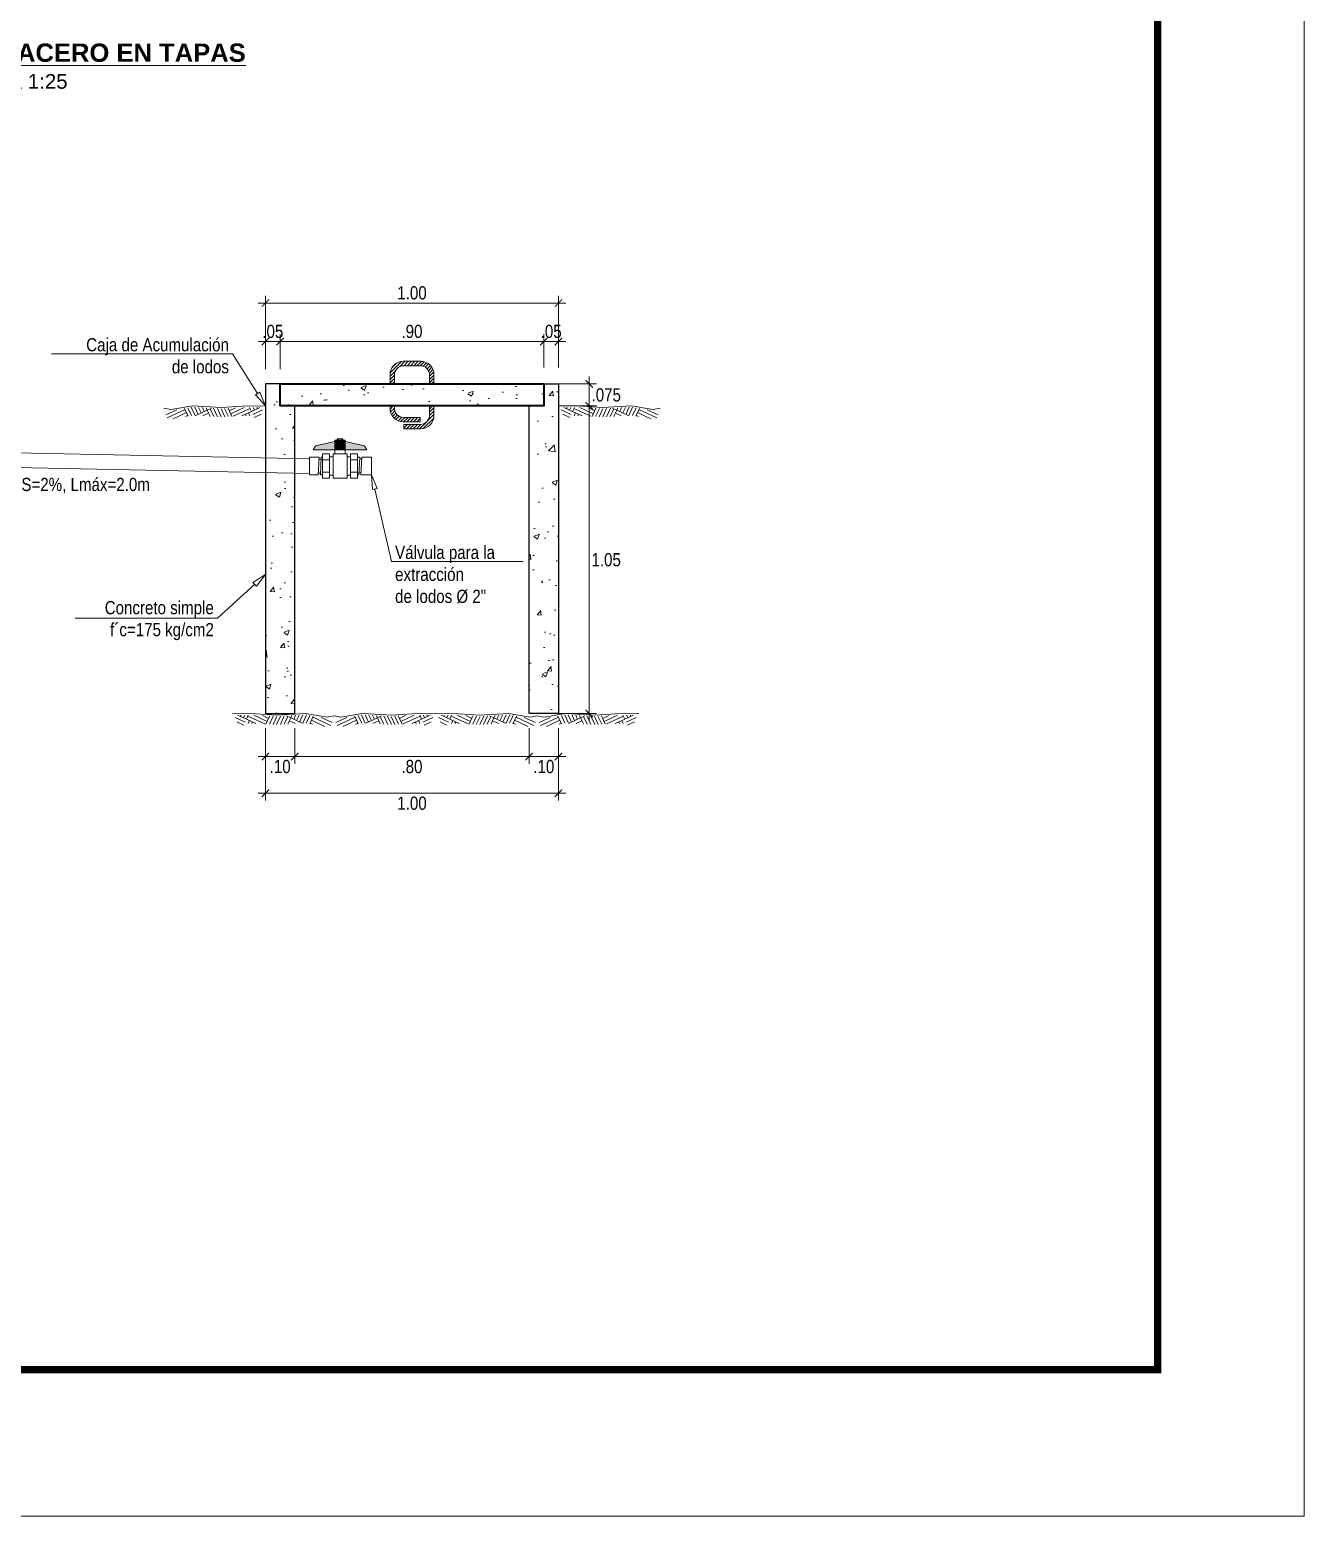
# Model space of a CAD drawing. Header units: metres. Extents: x 0 to 1935, y 0 to 1529.
# Drawn here: x 1924.35 to 1928.7, y 1475.1 to 1480.17 of the extents above; entities that cross this region are included whole.
import ezdxf
from ezdxf import colors
from ezdxf.entities.mleader import LeaderData, LeaderLine
from ezdxf.math import Vec2, Vec3

# ---------------------------------------------------------------- set-up
doc = ezdxf.new("R2010")
doc.units = ezdxf.units.M
doc.header["$LTSCALE"] = 0.005
for name, color, linetype, lineweight in [('-Achurado', 251, 'Continuous', 5), ('-Acotado', 251, 'Continuous', 5), ('-Corte', 7, 'Continuous', 35), ('-Cuadro', 7, 'Continuous', 20), ('-Terreno', 26, 'Continuous', 5), ('-Textos', 7, 'Continuous', 20), ('-Tub. Desague', 20, 'Continuous', 20), ('-Vista', 148, 'Continuous', 9), ('P-DETAILS', 7, 'Continuous', 18), ('VALVULA', 154, 'Continuous', 20)]:
    doc.layers.add(name, color=color, linetype=linetype, lineweight=lineweight)
doc.styles.add('-Arial Narrow', font='ARIALN.TTF')
doc.dimstyles.new('Esc 1_25', dxfattribs={"dimscale": 0.025, "dimtxt": 1.8, "dimasz": 1, "dimexe": 1, "dimexo": 2, "dimgap": 0.45, "dimtad": 2, "dimtih": 1, "dimtoh": 1, "dimzin": 4, "dimdsep": 46, "dimtxsty": '-Arial Narrow', "dimblk": 'ARCHTICK', "dimcen": 1, "dimdle": 1, "dimclrd": 256, "dimclre": 256, "dimclrt": 7, "dimadec": 0, "dimazin": 0, "dimtfac": 1, "dimtix": 1, "dimtmove": 1, "dimatfit": 2, "dimldrblk": 'ARCHTICK', "dimfxl": 1, "dimtolj": 2, "dimlwd": 5, "dimlwe": 0, "dimarcsym": 0})

# ---------------------------------------------------------------- blocks, each defined once
blk = doc.blocks.new('Hoja A2 1 en 1000')
at = {"layer": '-Cuadro', "color": 0}
blk.add_lwpolyline([(594, 0), (594, 420.04), (0, 420.04), (0, 0)], close=True, dxfattribs=at)
at = {"layer": '-Cuadro', "color": 0, "const_width": 1}
blk.add_lwpolyline([(20, 20), (574, 20), (574, 400.04), (20, 400.04)], close=True, dxfattribs=at)
blk = doc.blocks.new('*U378')
at = {"layer": '-Terreno'}
for p, q in [((0.0434, -0.0287), (0.0097, -0.013)), ((0.0386, -0.0389), (0.0152, -0.028)), ((0.0481, -0.0185), (0.0188, -0.0049)), ((0.0277, -0.009), (0.0296, -0.005)), ((0.0379, -0.0138), (0.042, -0.0051)), ((0.0481, -0.0185), (0.0543, -0.0052)), ((0.0806, -0.0337), (0.0481, -0.0185)), ((0.1108, -0.0354), (0.0529, -0.0083)), ((0.0536, -0.0333), (0.0583, -0.0233)), ((0.066, -0.0335), (0.0685, -0.028)), ((0.1188, -0.0267), (0.0732, -0.0054)), ((0.0783, -0.0336), (0.0787, -0.0328)), ((0.1236, -0.0165), (0.1027, -0.0067)), ((0.1147, -0.0356), (0.1275, -0.0081)), ((0.1268, -0.0362), (0.1396, -0.0088)), ((0.1388, -0.0369), (0.1517, -0.0094)), ((0.1509, -0.0376), (0.1644, -0.0087)), ((0.1637, -0.0369), (0.1772, -0.008)), ((0.1764, -0.0362), (0.1888, -0.0096)), ((0.199, -0.0144), (0.1843, -0.0076)), ((0.1892, -0.0354), (0.199, -0.0144)), ((0.1907, -0.0354), (0.1895, -0.0348)), ((0.2144, -0.034), (0.1942, -0.0246)), ((0.199, -0.0144), (0.2027, -0.0065)), ((0.2381, -0.0326), (0.199, -0.0144)), ((0.2092, -0.0192), (0.2154, -0.0058)), ((0.2194, -0.0239), (0.2282, -0.005)), ((0.2296, -0.0287), (0.241, -0.0043)), ((0.2402, -0.0325), (0.2532, -0.0046)), ((0.2524, -0.033), (0.2647, -0.0066)), ((0.2639, -0.035), (0.2762, -0.0085)), ((0.2731, -0.0365), (0.2649, -0.0327)), ((0.3152, -0.0438), (0.2697, -0.0225)), ((0.3356, -0.0409), (0.2744, -0.0123)), ((0.3404, -0.0307), (0.3026, -0.0131))]:
    blk.add_line(p, q, dxfattribs=at)
blk.add_lwpolyline([(0, 0), (0, 0), (0.0801, -0.0008), (0.1514, -0.0048), (0.2491, 0.0009), (0.3236, -0.0119), (0.3469, -0.0071)], dxfattribs=at)
blk = doc.blocks.new('valvula extractor de lodo lateral')
at = {"layer": 'P-DETAILS', "linetype": 'Continuous', "lineweight": 5}
h = blk.add_hatch(color=1, dxfattribs=at)
h.dxf.hatch_style = 1
h.paths.add_polyline_path([(0.0864, 0.0838), (0.0212, 0.0684), (0.0124, 0.0557), (0.0864, 0.0557)])
h = blk.add_hatch(color=1, dxfattribs=at)
h.dxf.hatch_style = 1
h.paths.add_polyline_path([(0.1224, 0.0838), (0.1224, 0.0881), (0.0864, 0.0881), (0.0864, 0.0557), (0.1224, 0.0557)])
h = blk.add_hatch(color=1, dxfattribs=at)
h.dxf.hatch_style = 1
h.paths.add_polyline_path([(0.1876, 0.0684), (0.1224, 0.0838), (0.1224, 0.0557), (0.1964, 0.0557)])
at = {"layer": 'P-DETAILS', "color": 1, "linetype": 'Continuous'}
for points in [[(0.0124, 0.0557), (0.0212, 0.0684), (0.0864, 0.0838)], [(0.0124, 0.0557), (0.0864, 0.0557)], [(0.1224, 0.042), (0.1224, 0.0881), (0.0864, 0.0881), (0.0864, 0.042)], [(0.0864, 0.0557), (0.1224, 0.0557)], [(0.1144, 0.0926), (0.0944, 0.0926)], [(0.0944, 0.0926), (0.0944, 0.0881)], [(0.0984, 0.0881), (0.0984, 0.0926)], [(0.1104, 0.0881), (0.1104, 0.0926)], [(0.1144, 0.0924), (0.1144, 0.0881)], [(0.1964, 0.0557), (0.1876, 0.0684), (0.1224, 0.0838)], [(0.1964, 0.0557), (0.1224, 0.0557)]]:
    blk.add_lwpolyline(points, dxfattribs=at)
at = {"layer": 'VALVULA'}
for p, q in [((0.0399, 0.0238), (0.0327, 0.0238)), ((0.0684, 0.021), (0.0444, 0.021)), ((0.0684, 0.0315), (0.0804, 0.0315)), ((0.1404, 0.0315), (0.1284, 0.0315)), ((0.1404, 0.021), (0.1644, 0.021)), ((0.1713, 0.0241), (0.1785, 0.0241)), ((0.0375, -0.0242), (0.0303, -0.0242)), ((0.0684, -0.021), (0.0444, -0.021)), ((0.0684, -0.0315), (0.0804, -0.0315)), ((0.1404, -0.0315), (0.1284, -0.0315)), ((0.1404, -0.021), (0.1644, -0.021)), ((0.1689, -0.0238), (0.1761, -0.0238))]:
    blk.add_line(p, q, dxfattribs=at)
for points in [[(0, 0.03), (0, -0.03), (0.03, -0.03), (0.033, 0.03)], [(0.0684, 0.042), (0.0684, -0.042), (0.0444, -0.042), (0.0444, 0.042)], [(0.1284, 0.042), (0.1284, -0.042), (0.0804, -0.042), (0.0804, 0.042)], [(0.1404, -0.042), (0.1404, 0.042), (0.1644, 0.042), (0.1644, -0.042)], [(0.2118, -0.0301), (0.2118, 0.0299), (0.1788, 0.0299), (0.1758, -0.0301)]]:
    blk.add_lwpolyline(points, close=True, dxfattribs=at)
for points in [[(0.0444, 0.0298), (0.0402, 0.0298), (0.0372, -0.0302), (0.0444, -0.0302)], [(0.1644, -0.0299), (0.1686, -0.0299), (0.1716, 0.0301), (0.1644, 0.0301)]]:
    blk.add_lwpolyline(points, dxfattribs=at)
blk = doc.blocks.new('*U376')
at = {"layer": '-Terreno'}
for p, q in [((-0.3404, -0.0307), (-0.3026, -0.0131)), ((-0.3356, -0.0409), (-0.2744, -0.0123)), ((-0.3152, -0.0438), (-0.2697, -0.0225)), ((-0.2639, -0.035), (-0.2762, -0.0085)), ((-0.2731, -0.0365), (-0.2649, -0.0327)), ((-0.2524, -0.033), (-0.2647, -0.0066)), ((-0.2402, -0.0325), (-0.2532, -0.0046)), ((-0.2296, -0.0287), (-0.241, -0.0043)), ((-0.2381, -0.0326), (-0.199, -0.0144)), ((-0.2194, -0.0239), (-0.2282, -0.005)), ((-0.2092, -0.0192), (-0.2154, -0.0058)), ((-0.2144, -0.034), (-0.1942, -0.0246)), ((-0.199, -0.0144), (-0.2027, -0.0065)), ((-0.199, -0.0144), (-0.1843, -0.0076)), ((-0.1892, -0.0354), (-0.199, -0.0144)), ((-0.1907, -0.0354), (-0.1895, -0.0348)), ((-0.1764, -0.0362), (-0.1888, -0.0096)), ((-0.1637, -0.0369), (-0.1772, -0.008)), ((-0.1509, -0.0376), (-0.1644, -0.0087)), ((-0.1388, -0.0369), (-0.1517, -0.0094)), ((-0.1268, -0.0362), (-0.1396, -0.0088)), ((-0.1147, -0.0356), (-0.1275, -0.0081)), ((-0.1236, -0.0165), (-0.1027, -0.0067)), ((-0.1188, -0.0267), (-0.0732, -0.0054)), ((-0.1108, -0.0354), (-0.0529, -0.0083)), ((-0.0806, -0.0337), (-0.0481, -0.0185)), ((-0.0783, -0.0336), (-0.0787, -0.0328)), ((-0.066, -0.0335), (-0.0685, -0.028)), ((-0.0536, -0.0333), (-0.0583, -0.0233)), ((-0.0481, -0.0185), (-0.0543, -0.0052)), ((-0.0481, -0.0185), (-0.0188, -0.0049)), ((-0.0434, -0.0287), (-0.0097, -0.013)), ((-0.0379, -0.0138), (-0.042, -0.0051)), ((-0.0386, -0.0389), (-0.0152, -0.028)), ((-0.0277, -0.009), (-0.0296, -0.005))]:
    blk.add_line(p, q, dxfattribs=at)
blk.add_lwpolyline([(0, 0), (0, 0), (-0.0801, -0.0008), (-0.1514, -0.0048), (-0.2491, 0.0009), (-0.3236, -0.0119), (-0.3469, -0.0071)], dxfattribs=at)
blk = doc.blocks.new('Asa de fierro corrugado')
at = {"layer": '-Vista'}
h = blk.add_hatch(dxfattribs=at)
h.set_pattern_fill('ANSI31', color=256, scale=0.0025)
h.set_pattern_definition([(45, (-1549.186777, -1467.416816), (-0.005612660076, 0.005612660076), [])])
h.paths.add_polyline_path([(0.06, 0.0302), (0.06, 0), (0.075, 0), (0.075, 0.0323, 0.414214), (0.03, 0.0773), (-0.03, 0.0773, 0.414214), (-0.075, 0.0323), (-0.075, 0), (-0.06, 0), (-0.06, 0.0302, -0.414214), (-0.0279, 0.0623), (0.0279, 0.0623, -0.414214)])
h.paths.add_polyline_path([(0.075, -0.1081), (0.075, -0.075), (0.06, -0.075), (0.06, -0.106, -0.414214), (0.0279, -0.1381), (-0.0279, -0.1381), (-0.0279, -0.1531), (0.03, -0.1531, 0.414214)])
h.paths.add_polyline_path([(-0.06, -0.0822), (-0.06, -0.075), (-0.075, -0.075), (-0.075, -0.0842, 0.414214), (-0.03, -0.1292), (0.0279, -0.1292), (0.0279, -0.1142), (-0.0279, -0.1142, -0.414214)])
for p, q in [((0.03, 0.0773), (-0.03, 0.0773)), ((-0.0279, 0.0623), (0.0279, 0.0623)), ((-0.075, 0.0323), (-0.075, 0)), ((-0.06, 0), (-0.06, 0.0302)), ((0.06, 0.0302), (0.06, 0)), ((0.075, 0), (0.075, 0.0323)), ((-0.075, 0), (-0.06, 0)), ((0.06, 0), (0.075, 0)), ((-0.075, -0.075), (-0.06, -0.075)), ((-0.025, -0.0756), (-0.0244, -0.075)), ((0.075, -0.075), (0.06, -0.075))]:
    blk.add_line(p, q, dxfattribs=at)
for points in [[(-0.06, -0.075), (-0.06, -0.0822, 0.414214), (-0.0279, -0.1142), (0.0279, -0.1142), (0.0279, -0.1292), (-0.03, -0.1292, -0.414214), (-0.075, -0.0842), (-0.075, -0.075)], [(0.06, -0.075), (0.06, -0.106, -0.414214), (0.0279, -0.1381), (-0.0279, -0.1381), (-0.0279, -0.1531), (0.03, -0.1531, 0.414214), (0.075, -0.1081), (0.075, -0.075)]]:
    blk.add_lwpolyline(points, format="xyb", dxfattribs=at)
for centre, radius, start, end in [((-0.03, 0.0323), 0.045, 90, 180), ((-0.0279, 0.0302), 0.0321, 90, 180), ((0.0279, 0.0302), 0.0321, 360, 90), ((0.03, 0.0323), 0.045, 360, 90)]:
    blk.add_arc(centre, radius, start, end, dxfattribs=at)
blk = doc.blocks.new('_ClosedBlank')
at = {"color": 0, "linetype": 'ByBlock', "lineweight": -2}
for p, q in [((-1, 0.17), (0, 0)), ((-1, 0.17), (-1, -0.17)), ((0, 0), (-1, -0.17))]:
    blk.add_line(p, q, dxfattribs=at)
blk = doc.blocks.new('*U372')
at = {"layer": '-Terreno'}
for p, q in [((0.0434, -0.0287), (0.0097, -0.013)), ((0.0386, -0.0389), (0.0152, -0.028)), ((0.0481, -0.0185), (0.0188, -0.0049)), ((0.0277, -0.009), (0.0296, -0.005)), ((0.0379, -0.0138), (0.042, -0.0051)), ((0.0481, -0.0185), (0.0543, -0.0052)), ((0.0806, -0.0337), (0.0481, -0.0185)), ((0.1108, -0.0354), (0.0529, -0.0083)), ((0.0536, -0.0333), (0.0583, -0.0233)), ((0.066, -0.0335), (0.0685, -0.028)), ((0.1188, -0.0267), (0.0732, -0.0054)), ((0.0783, -0.0336), (0.0787, -0.0328)), ((0.1236, -0.0165), (0.1027, -0.0067)), ((0.1147, -0.0356), (0.1275, -0.0081)), ((0.1268, -0.0362), (0.1396, -0.0088)), ((0.1388, -0.0369), (0.1517, -0.0094)), ((0.1509, -0.0376), (0.1644, -0.0087)), ((0.1637, -0.0369), (0.1772, -0.008)), ((0.1764, -0.0362), (0.1888, -0.0096)), ((0.199, -0.0144), (0.1843, -0.0076)), ((0.1892, -0.0354), (0.199, -0.0144)), ((0.1907, -0.0354), (0.1895, -0.0348)), ((0.2144, -0.034), (0.1942, -0.0246)), ((0.199, -0.0144), (0.2027, -0.0065)), ((0.2381, -0.0326), (0.199, -0.0144)), ((0.2092, -0.0192), (0.2154, -0.0058)), ((0.2194, -0.0239), (0.2282, -0.005)), ((0.2296, -0.0287), (0.241, -0.0043)), ((0.2402, -0.0325), (0.2532, -0.0046)), ((0.2524, -0.033), (0.2647, -0.0066)), ((0.2639, -0.035), (0.2762, -0.0085)), ((0.2731, -0.0365), (0.2649, -0.0327)), ((0.3152, -0.0438), (0.2697, -0.0225)), ((0.3356, -0.0409), (0.2744, -0.0123)), ((0.3404, -0.0307), (0.3026, -0.0131))]:
    blk.add_line(p, q, dxfattribs=at)
blk.add_lwpolyline([(0, 0), (0, 0), (0.0801, -0.0008), (0.1514, -0.0048), (0.2491, 0.0009), (0.3236, -0.0119), (0.3469, -0.0071)], dxfattribs=at)
blk = doc.blocks.new('*U373')
at = {"layer": '-Terreno'}
for p, q in [((0.0434, -0.0287), (0.0097, -0.013)), ((0.0386, -0.0389), (0.0152, -0.028)), ((0.0481, -0.0185), (0.0188, -0.0049)), ((0.0277, -0.009), (0.0296, -0.005)), ((0.0379, -0.0138), (0.042, -0.0051)), ((0.0481, -0.0185), (0.0543, -0.0052)), ((0.0806, -0.0337), (0.0481, -0.0185)), ((0.1108, -0.0354), (0.0529, -0.0083)), ((0.0536, -0.0333), (0.0583, -0.0233)), ((0.066, -0.0335), (0.0685, -0.028)), ((0.1188, -0.0267), (0.0732, -0.0054)), ((0.0783, -0.0336), (0.0787, -0.0328)), ((0.1236, -0.0165), (0.1027, -0.0067)), ((0.1147, -0.0356), (0.1275, -0.0081)), ((0.1268, -0.0362), (0.1396, -0.0088)), ((0.1388, -0.0369), (0.1517, -0.0094)), ((0.1509, -0.0376), (0.1644, -0.0087)), ((0.1637, -0.0369), (0.1772, -0.008)), ((0.1764, -0.0362), (0.1888, -0.0096)), ((0.199, -0.0144), (0.1843, -0.0076)), ((0.1892, -0.0354), (0.199, -0.0144)), ((0.1907, -0.0354), (0.1895, -0.0348)), ((0.2144, -0.034), (0.1942, -0.0246)), ((0.199, -0.0144), (0.2027, -0.0065)), ((0.2381, -0.0326), (0.199, -0.0144)), ((0.2092, -0.0192), (0.2154, -0.0058)), ((0.2194, -0.0239), (0.2282, -0.005)), ((0.2296, -0.0287), (0.241, -0.0043)), ((0.2402, -0.0325), (0.2532, -0.0046)), ((0.2524, -0.033), (0.2647, -0.0066)), ((0.2639, -0.035), (0.2762, -0.0085)), ((0.2731, -0.0365), (0.2649, -0.0327)), ((0.3152, -0.0438), (0.2697, -0.0225)), ((0.3356, -0.0409), (0.2744, -0.0123)), ((0.3404, -0.0307), (0.3026, -0.0131))]:
    blk.add_line(p, q, dxfattribs=at)
blk.add_lwpolyline([(0, 0), (0, 0), (0.0801, -0.0008), (0.1514, -0.0048), (0.2491, 0.0009), (0.3236, -0.0119), (0.3469, -0.0071)], dxfattribs=at)
blk = doc.blocks.new('*U374')
at = {"layer": '-Terreno'}
for p, q in [((0.0434, -0.0287), (0.0097, -0.013)), ((0.0386, -0.0389), (0.0152, -0.028)), ((0.0481, -0.0185), (0.0188, -0.0049)), ((0.0277, -0.009), (0.0296, -0.005)), ((0.0379, -0.0138), (0.042, -0.0051)), ((0.0481, -0.0185), (0.0543, -0.0052)), ((0.0806, -0.0337), (0.0481, -0.0185)), ((0.1108, -0.0354), (0.0529, -0.0083)), ((0.0536, -0.0333), (0.0583, -0.0233)), ((0.066, -0.0335), (0.0685, -0.028)), ((0.1188, -0.0267), (0.0732, -0.0054)), ((0.0783, -0.0336), (0.0787, -0.0328)), ((0.1236, -0.0165), (0.1027, -0.0067)), ((0.1147, -0.0356), (0.1275, -0.0081)), ((0.1268, -0.0362), (0.1396, -0.0088)), ((0.1388, -0.0369), (0.1517, -0.0094)), ((0.1509, -0.0376), (0.1644, -0.0087)), ((0.1637, -0.0369), (0.1772, -0.008)), ((0.1764, -0.0362), (0.1888, -0.0096)), ((0.199, -0.0144), (0.1843, -0.0076)), ((0.1892, -0.0354), (0.199, -0.0144)), ((0.1907, -0.0354), (0.1895, -0.0348)), ((0.2144, -0.034), (0.1942, -0.0246)), ((0.199, -0.0144), (0.2027, -0.0065)), ((0.2381, -0.0326), (0.199, -0.0144)), ((0.2092, -0.0192), (0.2154, -0.0058)), ((0.2194, -0.0239), (0.2282, -0.005)), ((0.2296, -0.0287), (0.241, -0.0043)), ((0.2402, -0.0325), (0.2532, -0.0046)), ((0.2524, -0.033), (0.2647, -0.0066)), ((0.2639, -0.035), (0.2762, -0.0085)), ((0.2731, -0.0365), (0.2649, -0.0327)), ((0.3152, -0.0438), (0.2697, -0.0225)), ((0.3356, -0.0409), (0.2744, -0.0123)), ((0.3404, -0.0307), (0.3026, -0.0131))]:
    blk.add_line(p, q, dxfattribs=at)
blk.add_lwpolyline([(0, 0), (0, 0), (0.0801, -0.0008), (0.1514, -0.0048), (0.2491, 0.0009), (0.3236, -0.0119), (0.3469, -0.0071)], dxfattribs=at)
blk = doc.blocks.new('*U375')
at = {"layer": '-Terreno'}
for p, q in [((0.0434, -0.0287), (0.0097, -0.013)), ((0.0386, -0.0389), (0.0152, -0.028)), ((0.0481, -0.0185), (0.0188, -0.0049)), ((0.0277, -0.009), (0.0296, -0.005)), ((0.0379, -0.0138), (0.042, -0.0051)), ((0.0481, -0.0185), (0.0543, -0.0052)), ((0.0806, -0.0337), (0.0481, -0.0185)), ((0.1108, -0.0354), (0.0529, -0.0083)), ((0.0536, -0.0333), (0.0583, -0.0233)), ((0.066, -0.0335), (0.0685, -0.028)), ((0.1188, -0.0267), (0.0732, -0.0054)), ((0.0783, -0.0336), (0.0787, -0.0328)), ((0.1236, -0.0165), (0.1027, -0.0067)), ((0.1147, -0.0356), (0.1275, -0.0081)), ((0.1268, -0.0362), (0.1396, -0.0088)), ((0.1388, -0.0369), (0.1517, -0.0094)), ((0.1509, -0.0376), (0.1644, -0.0087)), ((0.1637, -0.0369), (0.1772, -0.008)), ((0.1764, -0.0362), (0.1888, -0.0096)), ((0.199, -0.0144), (0.1843, -0.0076)), ((0.1892, -0.0354), (0.199, -0.0144)), ((0.1907, -0.0354), (0.1895, -0.0348)), ((0.2144, -0.034), (0.1942, -0.0246)), ((0.199, -0.0144), (0.2027, -0.0065)), ((0.2381, -0.0326), (0.199, -0.0144)), ((0.2092, -0.0192), (0.2154, -0.0058)), ((0.2194, -0.0239), (0.2282, -0.005)), ((0.2296, -0.0287), (0.241, -0.0043)), ((0.2402, -0.0325), (0.2532, -0.0046)), ((0.2524, -0.033), (0.2647, -0.0066)), ((0.2639, -0.035), (0.2762, -0.0085)), ((0.2731, -0.0365), (0.2649, -0.0327)), ((0.3152, -0.0438), (0.2697, -0.0225)), ((0.3356, -0.0409), (0.2744, -0.0123)), ((0.3404, -0.0307), (0.3026, -0.0131))]:
    blk.add_line(p, q, dxfattribs=at)
blk.add_lwpolyline([(0, 0), (0, 0), (0.0801, -0.0008), (0.1514, -0.0048), (0.2491, 0.0009), (0.3236, -0.0119), (0.3469, -0.0071)], dxfattribs=at)
blk = doc.blocks.new('_ArchTick')
at = {"color": 0, "linetype": 'ByBlock', "const_width": 0.15}
blk.add_lwpolyline([(-0.5, -0.5), (0.5, 0.5)], dxfattribs=at)
blk = doc.blocks.new('*D407')
at = {"layer": '-Acotado', "lineweight": 0, "transparency": 16777216}
for p, q in [((1925.2577, 1477.7867), (1925.2577, 1477.665)), ((1925.1577, 1477.7457), (1925.1577, 1477.665))]:
    blk.add_line(p, q, dxfattribs=at)
at = {"layer": '-Acotado', "lineweight": 5, "transparency": 16777216}
blk.add_line((1925.1327, 1477.69), (1925.2827, 1477.69), dxfattribs=at)
at = {"layer": 'Defpoints', "color": 0, "transparency": 16777216}
for p in [(1925.2577, 1477.8367), (1925.1577, 1477.7957), (1925.2577, 1477.69)]:
    blk.add_point(p, dxfattribs=at)
at = {"layer": '-Acotado', "lineweight": 5, "transparency": 16777216, "xscale": 0.025, "yscale": 0.025, "zscale": 0.025, "rotation": 180}
blk.add_blockref('_ArchTick', (1925.1577, 1477.69), dxfattribs=at)
at = {"layer": '-Acotado', "lineweight": 5, "transparency": 16777216, "xscale": 0.025, "yscale": 0.025, "zscale": 0.025}
blk.add_blockref('_ArchTick', (1925.2577, 1477.69), dxfattribs=at)
at = {"layer": '-Acotado', "color": 7, "transparency": 16777216, "insert": (1925.2077, 1477.6557), "char_height": 0.045, "attachment_point": 5, "style": '-Arial Narrow'}
blk.add_mtext('\\A2;.10', dxfattribs=at)
blk = doc.blocks.new('*D408')
at = {"layer": '-Acotado', "lineweight": 0, "transparency": 16777216}
for p, q in [((1925.2577, 1477.7867), (1925.2577, 1477.665)), ((1926.0577, 1477.7867), (1926.0577, 1477.665))]:
    blk.add_line(p, q, dxfattribs=at)
at = {"layer": '-Acotado', "lineweight": 5, "transparency": 16777216}
blk.add_line((1925.2327, 1477.69), (1926.0827, 1477.69), dxfattribs=at)
at = {"layer": 'Defpoints', "color": 0, "transparency": 16777216}
for p in [(1925.2577, 1477.8367), (1926.0577, 1477.8367), (1926.0577, 1477.69)]:
    blk.add_point(p, dxfattribs=at)
at = {"layer": '-Acotado', "lineweight": 5, "transparency": 16777216, "xscale": 0.025, "yscale": 0.025, "zscale": 0.025, "rotation": 180}
blk.add_blockref('_ArchTick', (1925.2577, 1477.69), dxfattribs=at)
at = {"layer": '-Acotado', "lineweight": 5, "transparency": 16777216, "xscale": 0.025, "yscale": 0.025, "zscale": 0.025}
blk.add_blockref('_ArchTick', (1926.0577, 1477.69), dxfattribs=at)
at = {"layer": '-Acotado', "color": 7, "transparency": 16777216, "insert": (1925.6577, 1477.6557), "char_height": 0.045, "attachment_point": 5, "style": '-Arial Narrow'}
blk.add_mtext('\\A2;.80', dxfattribs=at)
blk = doc.blocks.new('*D409')
at = {"layer": '-Acotado', "lineweight": 0, "transparency": 16777216}
for p, q in [((1926.0577, 1477.7867), (1926.0577, 1477.665)), ((1926.1577, 1477.7867), (1926.1577, 1477.665))]:
    blk.add_line(p, q, dxfattribs=at)
at = {"layer": '-Acotado', "lineweight": 5, "transparency": 16777216}
blk.add_line((1926.0327, 1477.69), (1926.1827, 1477.69), dxfattribs=at)
at = {"layer": 'Defpoints', "color": 0, "transparency": 16777216}
for p in [(1926.0577, 1477.8367), (1926.1577, 1477.8367), (1926.1577, 1477.69)]:
    blk.add_point(p, dxfattribs=at)
at = {"layer": '-Acotado', "lineweight": 5, "transparency": 16777216, "xscale": 0.025, "yscale": 0.025, "zscale": 0.025, "rotation": 180}
blk.add_blockref('_ArchTick', (1926.0577, 1477.69), dxfattribs=at)
at = {"layer": '-Acotado', "lineweight": 5, "transparency": 16777216, "xscale": 0.025, "yscale": 0.025, "zscale": 0.025}
blk.add_blockref('_ArchTick', (1926.1577, 1477.69), dxfattribs=at)
at = {"layer": '-Acotado', "color": 7, "transparency": 16777216, "insert": (1926.1077, 1477.6557), "char_height": 0.045, "attachment_point": 5, "style": '-Arial Narrow'}
blk.add_mtext('\\A2;.10', dxfattribs=at)
blk = doc.blocks.new('*D410')
at = {"layer": '-Acotado', "lineweight": 5, "transparency": 16777216}
blk.add_line((1926.2629, 1477.8117), (1926.2629, 1478.9117), dxfattribs=at)
at = {"layer": '-Acotado', "lineweight": 0, "transparency": 16777216}
for p, q in [((1926.2077, 1478.8867), (1926.2879, 1478.8867)), ((1926.1077, 1477.8367), (1926.2879, 1477.8367))]:
    blk.add_line(p, q, dxfattribs=at)
at = {"layer": 'Defpoints', "color": 0, "transparency": 16777216}
for p in [(1926.1577, 1478.8867), (1926.2629, 1478.8867), (1926.0577, 1477.8367)]:
    blk.add_point(p, dxfattribs=at)
at = {"layer": '-Acotado', "lineweight": 5, "transparency": 16777216, "xscale": 0.025, "yscale": 0.025, "zscale": 0.025}
for p, rotation in [((1926.2629, 1478.8867), 90), ((1926.2629, 1477.8367), 270)]:
    blk.add_blockref('_ArchTick', p, dxfattribs=dict(at, rotation=rotation))
at = {"layer": '-Acotado', "color": 7, "transparency": 16777216, "insert": (1926.3205, 1478.3617), "char_height": 0.045, "attachment_point": 5, "style": '-Arial Narrow'}
blk.add_mtext('\\A2;1.05', dxfattribs=at)
blk = doc.blocks.new('*D444')
at = {"layer": '-Acotado', "lineweight": 0, "transparency": 16777216}
for p, q in [((1926.1577, 1478.9617), (1926.2879, 1478.9617)), ((1926.1577, 1478.8867), (1926.2879, 1478.8867))]:
    blk.add_line(p, q, dxfattribs=at)
at = {"layer": '-Acotado', "lineweight": 5, "transparency": 16777216}
blk.add_line((1926.2629, 1478.8617), (1926.2629, 1478.9867), dxfattribs=at)
at = {"layer": 'Defpoints', "color": 0, "transparency": 16777216}
for p in [(1926.1077, 1478.9617), (1926.2629, 1478.9617), (1926.1077, 1478.8867)]:
    blk.add_point(p, dxfattribs=at)
at = {"layer": '-Acotado', "lineweight": 5, "transparency": 16777216, "xscale": 0.025, "yscale": 0.025, "zscale": 0.025}
for p, rotation in [((1926.2629, 1478.9617), 90), ((1926.2629, 1478.8867), 270)]:
    blk.add_blockref('_ArchTick', p, dxfattribs=dict(at, rotation=rotation))
at = {"layer": '-Acotado', "color": 7, "transparency": 16777216, "insert": (1926.3208, 1478.9242), "char_height": 0.045, "attachment_point": 5, "style": '-Arial Narrow'}
blk.add_mtext('\\A2;.075', dxfattribs=at)
blk = doc.blocks.new('*D412')
at = {"layer": '-Acotado', "lineweight": 0, "transparency": 16777216}
for p, q in [((1925.1577, 1477.7867), (1925.1577, 1477.54)), ((1926.1577, 1477.7867), (1926.1577, 1477.54))]:
    blk.add_line(p, q, dxfattribs=at)
at = {"layer": '-Acotado', "lineweight": 5, "transparency": 16777216}
blk.add_line((1925.1327, 1477.565), (1926.1827, 1477.565), dxfattribs=at)
at = {"layer": 'Defpoints', "color": 0, "transparency": 16777216}
for p in [(1925.1577, 1477.8367), (1926.1577, 1477.8367), (1926.1577, 1477.565)]:
    blk.add_point(p, dxfattribs=at)
at = {"layer": '-Acotado', "lineweight": 5, "transparency": 16777216, "xscale": 0.025, "yscale": 0.025, "zscale": 0.025, "rotation": 180}
blk.add_blockref('_ArchTick', (1925.1577, 1477.565), dxfattribs=at)
at = {"layer": '-Acotado', "lineweight": 5, "transparency": 16777216, "xscale": 0.025, "yscale": 0.025, "zscale": 0.025}
blk.add_blockref('_ArchTick', (1926.1577, 1477.565), dxfattribs=at)
at = {"layer": '-Acotado', "color": 7, "transparency": 16777216, "insert": (1925.6577, 1477.5307), "char_height": 0.045, "attachment_point": 5, "style": '-Arial Narrow'}
blk.add_mtext('\\A2;1.00', dxfattribs=at)
blk = doc.blocks.new('*D392')
at = {"layer": '-Acotado', "lineweight": 5, "transparency": 16777216}
for p, q in [((1925.1577, 1479.1066), (1925.1327, 1479.1066)), ((1925.1577, 1479.1066), (1925.2077, 1479.1066)), ((1925.2077, 1479.1066), (1925.2327, 1479.1066))]:
    blk.add_line(p, q, dxfattribs=at)
at = {"layer": '-Acotado', "lineweight": 0, "transparency": 16777216}
for p, q in [((1925.1577, 1479.0117), (1925.1577, 1479.1316)), ((1925.2077, 1479.0117), (1925.2077, 1479.1316))]:
    blk.add_line(p, q, dxfattribs=at)
at = {"layer": 'Defpoints', "color": 0, "transparency": 16777216}
for p in [(1925.2077, 1479.1066), (1925.1577, 1478.9617), (1925.2077, 1478.9617)]:
    blk.add_point(p, dxfattribs=at)
at = {"layer": '-Acotado', "lineweight": 5, "transparency": 16777216, "xscale": 0.025, "yscale": 0.025, "zscale": 0.025}
blk.add_blockref('_ArchTick', (1925.1577, 1479.1066), dxfattribs=at)
at = {"layer": '-Acotado', "lineweight": 5, "transparency": 16777216, "xscale": 0.025, "yscale": 0.025, "zscale": 0.025, "rotation": 180}
blk.add_blockref('_ArchTick', (1925.2077, 1479.1066), dxfattribs=at)
at = {"layer": '-Acotado', "color": 7, "transparency": 16777216, "insert": (1925.1827, 1479.1408), "char_height": 0.045, "attachment_point": 5, "style": '-Arial Narrow'}
blk.add_mtext('\\A2;.05', dxfattribs=at)
blk = doc.blocks.new('*D393')
at = {"layer": '-Acotado', "lineweight": 5, "transparency": 16777216}
blk.add_line((1925.1827, 1479.1066), (1926.1327, 1479.1066), dxfattribs=at)
at = {"layer": '-Acotado', "lineweight": 0, "transparency": 16777216}
for p, q in [((1925.2077, 1479.0117), (1925.2077, 1479.1316)), ((1926.1077, 1479.0181), (1926.1077, 1479.1316))]:
    blk.add_line(p, q, dxfattribs=at)
at = {"layer": 'Defpoints', "color": 0, "transparency": 16777216}
for p in [(1926.1077, 1479.1066), (1925.2077, 1478.9617), (1926.1077, 1478.9681)]:
    blk.add_point(p, dxfattribs=at)
at = {"layer": '-Acotado', "lineweight": 5, "transparency": 16777216, "xscale": 0.025, "yscale": 0.025, "zscale": 0.025, "rotation": 180}
blk.add_blockref('_ArchTick', (1925.2077, 1479.1066), dxfattribs=at)
at = {"layer": '-Acotado', "lineweight": 5, "transparency": 16777216, "xscale": 0.025, "yscale": 0.025, "zscale": 0.025}
blk.add_blockref('_ArchTick', (1926.1077, 1479.1066), dxfattribs=at)
at = {"layer": '-Acotado', "color": 7, "transparency": 16777216, "insert": (1925.6577, 1479.1408), "char_height": 0.045, "attachment_point": 5, "style": '-Arial Narrow'}
blk.add_mtext('\\A2;.90', dxfattribs=at)
blk = doc.blocks.new('*D394')
at = {"layer": '-Acotado', "lineweight": 5, "transparency": 16777216}
for p, q in [((1926.1077, 1479.1066), (1926.0827, 1479.1066)), ((1926.1077, 1479.1066), (1926.1577, 1479.1066)), ((1926.1577, 1479.1066), (1926.1827, 1479.1066))]:
    blk.add_line(p, q, dxfattribs=at)
at = {"layer": '-Acotado', "lineweight": 0, "transparency": 16777216}
for p, q in [((1926.1077, 1479.0181), (1926.1077, 1479.1316)), ((1926.1577, 1479.0181), (1926.1577, 1479.1316))]:
    blk.add_line(p, q, dxfattribs=at)
at = {"layer": 'Defpoints', "color": 0, "transparency": 16777216}
for p in [(1926.1577, 1479.1066), (1926.1077, 1478.9681), (1926.1577, 1478.9681)]:
    blk.add_point(p, dxfattribs=at)
at = {"layer": '-Acotado', "lineweight": 5, "transparency": 16777216, "xscale": 0.025, "yscale": 0.025, "zscale": 0.025}
blk.add_blockref('_ArchTick', (1926.1077, 1479.1066), dxfattribs=at)
at = {"layer": '-Acotado', "lineweight": 5, "transparency": 16777216, "xscale": 0.025, "yscale": 0.025, "zscale": 0.025, "rotation": 180}
blk.add_blockref('_ArchTick', (1926.1577, 1479.1066), dxfattribs=at)
at = {"layer": '-Acotado', "color": 7, "transparency": 16777216, "insert": (1926.1327, 1479.1408), "char_height": 0.045, "attachment_point": 5, "style": '-Arial Narrow'}
blk.add_mtext('\\A2;.05', dxfattribs=at)
blk = doc.blocks.new('*D395')
at = {"layer": '-Acotado', "lineweight": 0, "transparency": 16777216}
for p, q in [((1925.1577, 1479.0117), (1925.1577, 1479.263)), ((1926.1577, 1479.0181), (1926.1577, 1479.263))]:
    blk.add_line(p, q, dxfattribs=at)
at = {"layer": '-Acotado', "lineweight": 5, "transparency": 16777216}
blk.add_line((1925.1327, 1479.238), (1926.1827, 1479.238), dxfattribs=at)
at = {"layer": 'Defpoints', "color": 0, "transparency": 16777216}
for p in [(1926.1577, 1479.238), (1925.1577, 1478.9617), (1926.1577, 1478.9681)]:
    blk.add_point(p, dxfattribs=at)
at = {"layer": '-Acotado', "lineweight": 5, "transparency": 16777216, "xscale": 0.025, "yscale": 0.025, "zscale": 0.025, "rotation": 180}
blk.add_blockref('_ArchTick', (1925.1577, 1479.238), dxfattribs=at)
at = {"layer": '-Acotado', "lineweight": 5, "transparency": 16777216, "xscale": 0.025, "yscale": 0.025, "zscale": 0.025}
blk.add_blockref('_ArchTick', (1926.1577, 1479.238), dxfattribs=at)
at = {"layer": '-Acotado', "color": 7, "transparency": 16777216, "insert": (1925.6577, 1479.2723), "char_height": 0.045, "attachment_point": 5, "style": '-Arial Narrow'}
blk.add_mtext('\\A2;1.00', dxfattribs=at)

msp = doc.modelspace()

# ---------------------------------------------------------------- hatches: boundary and pattern name
at = {"layer": '-Achurado'}
h = msp.add_hatch(dxfattribs=at)
h.set_pattern_fill('AR-CONC', color=256, scale=0.001)
h.set_pattern_definition([(50, (365.07169, 10.76741), (0.182184669, -0.015939086), [0.01905, -0.20955]), (355, (365.07169, 10.76741), (-0.035243421, 0.191056845), [0.01524, -0.167640584]), (100.451445, (365.08687, 10.76609), (0.146941247, 0.175117752), [0.016190009, -0.178090245]), (46.1842, (365.0717, 10.81821), (0.27107904, -0.042042328), [0.028575, -0.314325]), (96.635558, (365.09428, 10.8147), (0.237404134, 0.247426125), [0.024285023, -0.267135608]), (351.184151, (365.0717, 10.81821), (0.237404134, 0.247426125), [0.022859967, -0.251459732]), (21, (365.09709, 10.80551), (0.151614391, -0.102265198), [0.01905, -0.20955]), (326, (365.09709, 10.80551), (0.061802028, 0.184187966), [0.01524, -0.16764]), (71.451445, (365.10972, 10.797), (0.21341642, 0.081922769), [0.016190009, -0.178089938]), (37.5, (365.07169, 10.767415), (0.0030886033, 0.0845550389), [0, -0.165608, 0, -0.17018, 0, -0.168275]), (7.5, (365.07169, 10.767415), (0.0668196625, 0.100180575), [0, -0.097028, 0, -0.161798, 0, -0.064135]), (327.5, (365.01505, 10.767415), (0.1355905952, -0.005728744), [0, -0.0635, 0, -0.19812, 0, -0.26289]), (317.5, (364.98965, 10.76741), (0.1481291814, 0.025426491), [0, -0.08255, 0, -0.131572, 0, -0.18669])])
h.paths.add_polyline_path([(1925.15772, 1477.83666), (1925.25772, 1477.83666), (1925.25772, 1478.88666), (1925.20772, 1478.88666), (1925.20772, 1478.96166), (1925.15772, 1478.96166)])
h.paths.add_polyline_path([(1926.05772, 1477.83666), (1926.15772, 1477.83666), (1926.15772, 1478.96166), (1926.10772, 1478.96166), (1926.10772, 1478.88666), (1926.05772, 1478.88666)])
h = msp.add_hatch(dxfattribs=at)
h.set_pattern_fill('AR-CONC', color=256, scale=0.001)
h.set_pattern_definition([(50, (376.47095, 11.54484), (0.182184669, -0.015939086), [0.01905, -0.20955]), (355, (376.47095, 11.54484), (-0.035243421, 0.191056845), [0.01524, -0.167640584]), (100.451445, (376.48613, 11.54351), (0.146941247, 0.175117752), [0.016190009, -0.178090245]), (46.1842, (376.47095, 11.59564), (0.27107904, -0.042042328), [0.028575, -0.314325]), (96.635558, (376.49353, 11.59214), (0.237404134, 0.247426125), [0.024285023, -0.267135608]), (351.184151, (376.47095, 11.59564), (0.237404134, 0.247426125), [0.022859967, -0.251459732]), (21, (376.49635, 11.58294), (0.151614391, -0.102265198), [0.01905, -0.20955]), (326, (376.49635, 11.58294), (0.061802028, 0.184187966), [0.01524, -0.16764]), (71.451445, (376.50898, 11.57442), (0.21341642, 0.081922769), [0.016190009, -0.178089938]), (37.5, (376.470945, 11.54484), (0.0030886033, 0.0845550389), [0, -0.165608, 0, -0.17018, 0, -0.168275]), (7.5, (376.470945, 11.54484), (0.0668196625, 0.100180575), [0, -0.097028, 0, -0.161798, 0, -0.064135]), (327.5, (376.4143, 11.54484), (0.1355905952, -0.005728744), [0, -0.0635, 0, -0.19812, 0, -0.26289]), (317.5, (376.3889, 11.54484), (0.1481291814, 0.025426491), [0, -0.08255, 0, -0.131572, 0, -0.18669])])
h.paths.add_polyline_path([(1925.20772, 1478.96166), (1926.10772, 1478.96166), (1926.10772, 1478.88666), (1925.20772, 1478.88666)])

# ---------------------------------------------------------------- linework, layer by layer
at = {"layer": '-Corte'}
msp.add_lwpolyline([(1925.20772, 1478.96166), (1926.10772, 1478.96166), (1926.10772, 1478.88666), (1925.20772, 1478.88666)], close=True, dxfattribs=at)
at = {"layer": '-Tub. Desague', "color": 64}
for points in [[(1923.2404, 1478.74801), (1925.30872, 1478.70665)], [(1923.2404, 1478.698), (1925.30772, 1478.65666)]]:
    msp.add_lwpolyline(points, dxfattribs=at)
for points in [[(1925.25772, 1477.83666), (1925.25772, 1478.88666), (1925.20772, 1478.88666), (1925.20772, 1478.96166), (1925.15772, 1478.96166), (1925.15772, 1477.83666)], [(1926.15772, 1477.83666), (1926.05772, 1477.83666), (1926.05772, 1478.88666), (1926.10772, 1478.88666), (1926.10772, 1478.96166), (1926.15772, 1478.96166)]]:
    msp.add_lwpolyline(points, close=True)

# ---------------------------------------------------------------- block references
at = {"layer": '-Acotado'}
for name, p in [('Asa de fierro corrugado', (1925.65772, 1478.96166)), ('valvula extractor de lodo lateral', (1925.30772, 1478.68166))]:
    msp.add_blockref(name, p, dxfattribs=at)
at = {"layer": '-Terreno'}
for name, p in [('*U376', (1925.15772, 1478.88666)), ('*U378', (1926.15772, 1478.88666)), ('*U372', (1925.04468, 1477.83666)), ('*U374', (1925.73843, 1477.83666))]:
    msp.add_blockref(name, p, dxfattribs=at)
at = {"layer": '-Terreno', "xscale": -1}
for name, p in [('*U373', (1925.73843, 1477.83666)), ('*U375', (1926.43218, 1477.83666))]:
    msp.add_blockref(name, p, dxfattribs=at)
at = {"xscale": 0.025, "yscale": 0.025, "zscale": 0.025}
msp.add_blockref('Hoja A2 1 en 1000', (1913.85329, 1475.09727), dxfattribs=at)

# ---------------------------------------------------------------- texts
at = {"layer": '-Textos', "attachment_point": 5, "style": '-Arial Narrow'}
for s, insert, char_height in [('{\\fArial|b1|i0|c0|p34;\\H0.66667x;\\LDISTRIBUCIÓN DE ACERO EN TAPAS\\P\\fArial|b0|i0|c0|p34;\\H0.8x;\\lEscala 1:25}', (1924.29974, 1480.04616), 0.09375), ('TUB. PVC SAL Ø2",S=2%, Lmáx=2.0m', (1924.3112, 1478.61456), 0.045)]:
    msp.add_mtext(s, dxfattribs=dict(at, insert=insert, char_height=char_height))

# ---------------------------------------------------------------- dimensions: what is measured, and where the dimension line sits
at = {"layer": '-Acotado'}
for base, p1, p2, picture, middle in [((1926.15772, 1479.23803), (1925.15772, 1478.96166), (1926.15772, 1478.96812), '*D395', (1925.65772, 1479.23803)), ((1926.15772, 1477.56496), (1925.15772, 1477.83666), (1926.15772, 1477.83666), '*D412', (1925.65772, 1477.56496))]:
    dim = msp.add_linear_dim(base=base, p1=p1, p2=p2, dimstyle='Esc 1_25', override={"dimtmove": 0}, dxfattribs=at)
    dim.commit()
    dim.dimension.update_dxf_attribs({"geometry": picture, "text_midpoint": middle, "dimtype": 160})
for base, p1, p2, picture, middle in [((1925.20772, 1479.10656), (1925.15772, 1478.96166), (1925.20772, 1478.96166), '*D392', (1925.18272, 1479.14079)), ((1926.15772, 1479.10656), (1926.10772, 1478.96812), (1926.15772, 1478.96812), '*D394', (1926.13272, 1479.14079)), ((1925.25772, 1477.68996), (1925.15772, 1477.79568), (1925.25772, 1477.83666), '*D407', (1925.20772, 1477.65574)), ((1926.15772, 1477.68996), (1926.05772, 1477.83666), (1926.15772, 1477.83666), '*D409', (1926.10772, 1477.65574))]:
    dim = msp.add_linear_dim(base=base, p1=p1, p2=p2, dimstyle='Esc 1_25', dxfattribs=at)
    dim.commit()
    dim.dimension.update_dxf_attribs({"geometry": picture, "text_midpoint": middle})
for base, p1, p2, picture, middle in [((1926.10772, 1479.10656), (1925.20772, 1478.96166), (1926.10772, 1478.96812), '*D393', (1925.65772, 1479.14079)), ((1926.05772, 1477.68996), (1925.25772, 1477.83666), (1926.05772, 1477.83666), '*D408', (1925.65772, 1477.65574))]:
    dim = msp.add_linear_dim(base=base, p1=p1, p2=p2, dimstyle='Esc 1_25', override={"dimtmove": 0}, dxfattribs=at)
    dim.commit()
    dim.dimension.update_dxf_attribs({"geometry": picture, "text_midpoint": middle})
dim = msp.add_linear_dim(base=(1926.26287, 1478.96166), p1=(1926.10772, 1478.88666), p2=(1926.10772, 1478.96166), angle=90, dimstyle='Esc 1_25', override={"dimdec": 3}, dxfattribs=at)
dim.commit()
dim.dimension.update_dxf_attribs({"geometry": '*D444', "text_midpoint": (1926.32084, 1478.92416)})
dim = msp.add_linear_dim(base=(1926.26287, 1478.88666), p1=(1926.05772, 1477.83666), p2=(1926.15772, 1478.88666), angle=90, dimstyle='Esc 1_25', dxfattribs=at)
dim.commit()
dim.dimension.update_dxf_attribs({"geometry": '*D410', "text_midpoint": (1926.32045, 1478.36166)})

# ---------------------------------------------------------------- leaders
ml = msp.add_multileader_mtext('Standard', dxfattribs=at)
ml.set_content('Caja de Acumulación\\Pde lodos', color=7, style='-Arial Narrow')
ml.set_leader_properties(color=7, linetype='ByLayer', lineweight=0)
ml.set_arrow_properties(name='CLOSEDBLANK')
ml.build(insert=Vec2(0, 0))
ml.multileader.update_dxf_attribs({"has_dogleg": 0, "text_left_attachment_type": 6, "text_right_attachment_type": 6, "dogleg_length": 0, "arrow_head_size": 0.05, "scale": 0.025})
ctx = ml.context
ctx.base_point, ctx.scale, ctx.char_height, ctx.arrow_head_size, ctx.landing_gap_size, ctx.plane_origin = Vec3(1924.53928, 1479.06409), 0.025, 0.045, 0.05, 0.0125, Vec3(1924.68898, 1478.92651)
ctx.left_attachment, ctx.right_attachment, ctx.text_align_type = 6, 6, 2
notes = []
notes.append((ctx, [(1, (1, 1, 0), (1925.04534, 1479.06409), (-1, 0), 0, [(0, [(1925.15772, 1478.88666)], 0, [])])]))
ctx.mtext.insert, ctx.mtext.alignment, ctx.mtext.flow_direction = Vec3(1925.03284, 1479.11809), 3, 5
ml = msp.add_multileader_mtext('Standard', dxfattribs=at)
ml.set_content('Válvula para la \\Pextracción \\Pde lodos %%C 2"', color=7, style='-Arial Narrow')
ml.set_leader_properties(color=7, linetype='ByLayer', lineweight=0)
ml.set_arrow_properties(name='CLOSEDBLANK')
ml.build(insert=Vec2(0, 0))
ml.multileader.update_dxf_attribs({"has_dogleg": 0, "text_left_attachment_type": 6, "text_right_attachment_type": 6, "dogleg_length": 0, "arrow_head_size": 0.05, "scale": 0.025})
ctx = ml.context
ctx.base_point, ctx.scale, ctx.char_height, ctx.arrow_head_size, ctx.landing_gap_size, ctx.plane_origin = Vec3(1925.5876, 1478.35542), 0.025, 0.045, 0.05, 0.0125, Vec3(1925.99834, 1478.30097)
ctx.left_attachment, ctx.right_attachment = 6, 6
notes.append((ctx, [(1, (1, 1, 0), (1925.5876, 1478.35542), (1, 0), 0, [(0, [(1925.51951, 1478.6516)], 0, [])])]))
ctx.mtext.insert, ctx.mtext.flow_direction = Vec3(1925.6001, 1478.40942), 5
ml = msp.add_multileader_mtext('Standard', dxfattribs=at)
ml.set_content('Concreto simple\\Pf´c=175 kg/cm2', color=7, style='-Arial Narrow')
ml.set_leader_properties(color=7, linetype='ByLayer', lineweight=0)
ml.set_arrow_properties(name='CLOSEDBLANK')
ml.build(insert=Vec2(0, 0))
ml.multileader.update_dxf_attribs({"has_dogleg": 0, "text_left_attachment_type": 6, "text_right_attachment_type": 6, "dogleg_length": 0, "arrow_head_size": 0.05, "scale": 0.025})
ctx = ml.context
ctx.base_point, ctx.scale, ctx.char_height, ctx.arrow_head_size, ctx.landing_gap_size, ctx.plane_origin = Vec3(1924.60105, 1478.16257), 0.025, 0.045, 0.05, 0.0125, Vec3(1924.31385, 1478.39723)
ctx.left_attachment, ctx.right_attachment, ctx.text_align_type = 6, 6, 2
notes.append((ctx, [(1, (1, 1, 0), (1924.99381, 1478.16257), (-1, 0), 0, [(0, [(1925.15772, 1478.31166)], 0, [])])]))
ctx.mtext.insert, ctx.mtext.alignment, ctx.mtext.flow_direction = Vec3(1924.98131, 1478.2208), 3, 5
for ctx, leaders in notes:
    for number, flags, end, landing, length, lines in leaders:
        leader = LeaderData()
        leader.index, (leader.has_last_leader_line, leader.has_dogleg_vector, leader.attachment_direction) = number, flags
        leader.last_leader_point, leader.dogleg_vector, leader.dogleg_length = Vec3(end), Vec3(landing), length
        for number, points, colour, breaks in lines:
            line = LeaderLine()
            line.index, line.vertices, line.color, line.breaks = number, Vec3.list(points), colors.encode_raw_color(colour), breaks
            leader.lines.append(line)
        ctx.leaders.append(leader)

doc.saveas('drawing.dxf')
